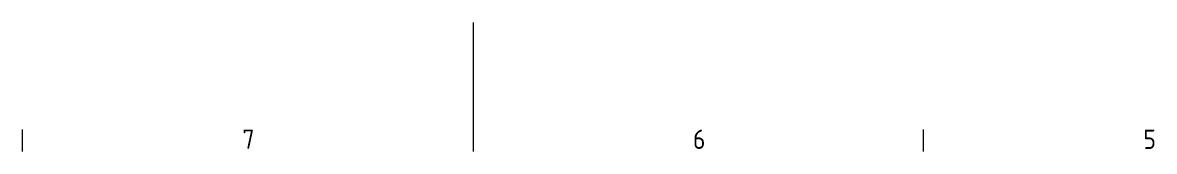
# Model space of a CAD drawing. Header units: millimetres. Extents: x 0 to 2102, y 0 to 1485.
# Drawn here: x 876 to 1316.2, y 1435 to 1485 of the extents above; entities that cross this region are included whole.
import ezdxf

# ---------------------------------------------------------------- set-up
doc = ezdxf.new("R2010")
doc.units = ezdxf.units.MM
doc.header["$LTSCALE"] = 2.5
doc.layers.get('0').update_dxf_attribs({"color": 3, "lineweight": 5})
doc.layers.add('경계(ISO)', color=7, linetype='Continuous', lineweight=5)
doc.styles.add('문자 텍스트_PSTEK_POSCO', font='isocp.shx')

# ---------------------------------------------------------------- blocks, each defined once
blk = doc.blocks.new('경계 Default Border')
at = {"layer": '경계(ISO)'}
for p, q in [((350.42, 574), (350.42, 577.4)), ((490.58, 574), (490.58, 577.4))]:
    blk.add_line(p, q, dxfattribs=at)
at = {"layer": '경계(ISO)', "flags": 128}
blk.add_lwpolyline([(420.5, 594), (420.5, 574)], dxfattribs=at)
at = {"layer": '경계(ISO)', "color": 2, "char_height": 3, "attachment_point": 7, "style": '문자 텍스트_PSTEK_POSCO'}
for s, insert in [('7', (384.6, 574.39)), ('6', (454.69, 574.37)), ('5', (524.77, 574.37))]:
    blk.add_mtext(s, dxfattribs=dict(at, insert=insert))

msp = doc.modelspace()

# ---------------------------------------------------------------- block references
at = {"xscale": 2.5, "yscale": 2.5, "zscale": 2.5}
msp.add_blockref('경계 Default Border', (0, 0), dxfattribs=at)

doc.saveas('drawing.dxf')
